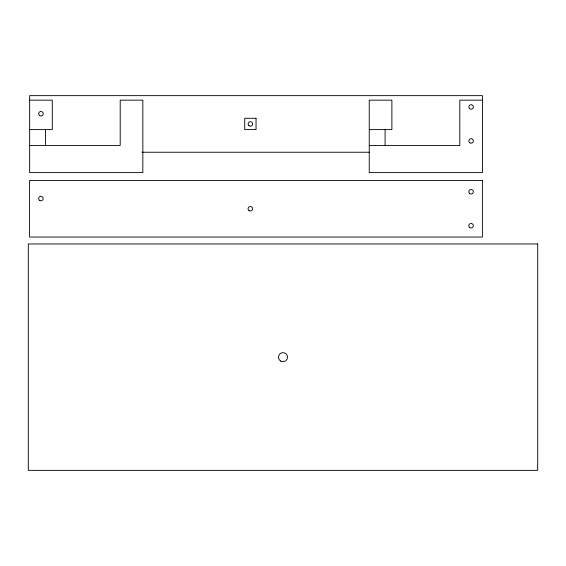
<?xml version="1.0" encoding="UTF-8"?>
<svg xmlns="http://www.w3.org/2000/svg" width="566" height="566" viewBox="0 0 566 566"><rect width="100%" height="100%" fill="white"/><g stroke="black" fill="none" stroke-linecap="round" stroke-linejoin="round"><path stroke-width="0.85" d="M29.644 100.168L52.284 100.168L52.284 129.6L29.644 129.6M482.444 100.168L459.804 100.168L459.804 145.448L369.244 145.448M369.244 129.6L391.884 129.6L391.884 100.168L369.244 100.168L369.244 172.616L482.444 172.616L482.444 95.64L29.644 95.64L29.644 172.616L142.844 172.616L142.844 100.168L120.204 100.168L120.204 145.448L29.644 145.448M141.96 152.24L369.244 152.24M385.092 129.6L385.092 145.448M45.492 129.6L45.492 145.448M256.044 118.28L244.724 118.28L244.724 129.6L256.044 129.6L256.044 118.28M482.388 180.448L29.588 180.448L29.588 237.048L482.388 237.048L482.388 180.448M537.7 243.96L28.3 243.96L28.3 470.36L537.7 470.36L537.7 243.96M39.776 200.52A2.264 2.264 0 0 0 43.172 198.56A2.264 2.264 0 0 0 39.776 196.6A2.264 2.264 0 0 0 39.776 200.52M469.469 193.367A2.264 2.264 0 0 0 473.254 192.355A2.264 2.264 0 0 0 470.48 189.582A2.264 2.264 0 0 0 469.469 193.367M469.469 227.327A2.264 2.264 0 0 0 473.254 226.315A2.264 2.264 0 0 0 470.48 223.542A2.264 2.264 0 0 0 469.469 227.327M248.976 210.566A2.264 2.264 0 0 0 252.578 209.01A2.264 2.264 0 0 0 249.429 206.668A2.264 2.264 0 0 0 248.976 210.566M249.033 125.751A2.264 2.264 0 0 0 252.634 124.202A2.264 2.264 0 0 0 249.486 121.86A2.264 2.264 0 0 0 249.033 125.751M469.518 108.559A2.264 2.264 0 0 0 473.31 107.54A2.264 2.264 0 0 0 470.537 104.774A2.264 2.264 0 0 0 469.518 108.559M469.992 142.88A2.264 2.264 0 0 0 473.388 140.92A2.264 2.264 0 0 0 469.992 138.953A2.264 2.264 0 0 0 469.992 142.88M39.358 115.351A2.264 2.264 0 0 0 43.15 114.332A2.264 2.264 0 0 0 40.377 111.566A2.264 2.264 0 0 0 39.358 115.351M280.736 361.087A4.528 4.528 0 0 0 287.528 357.16A4.528 4.528 0 0 0 280.736 353.241A4.528 4.528 0 0 0 280.736 361.087"/></g></svg>
